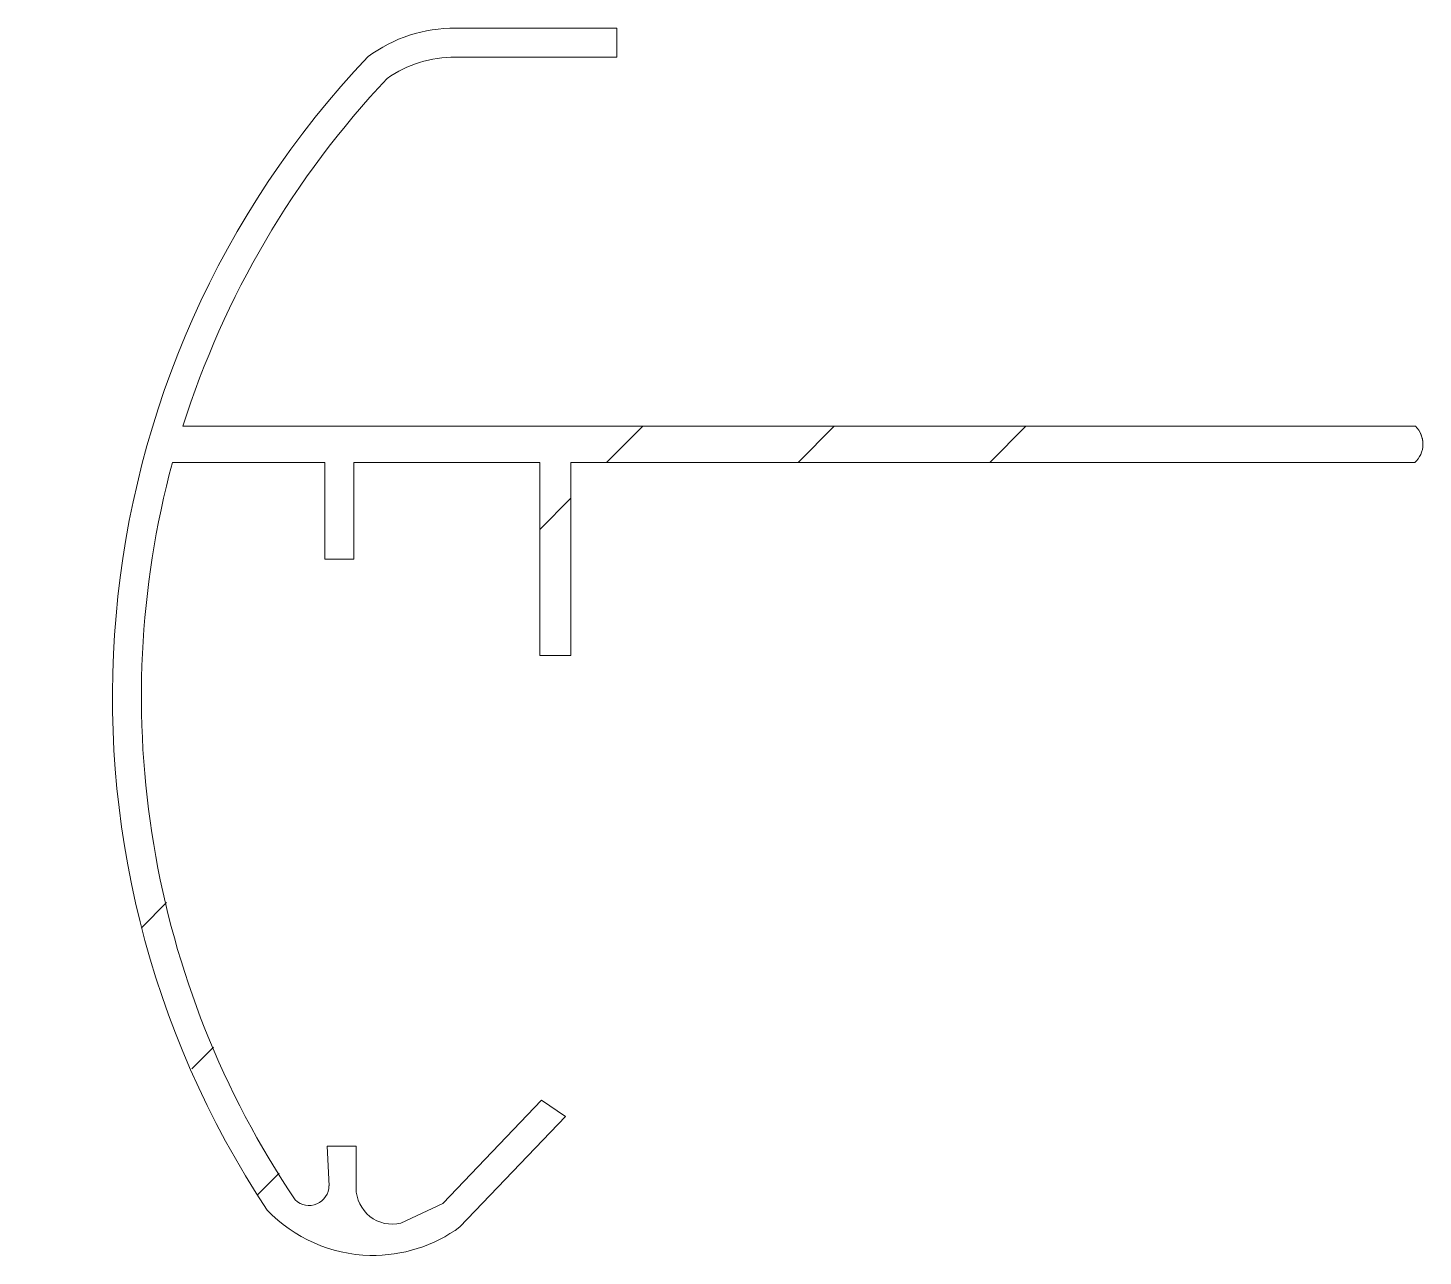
# Model space of a CAD drawing. Header units: metres. Extents: x -22.1 to 35.7, y -32.9 to 18.
import ezdxf

# ---------------------------------------------------------------- set-up
doc = ezdxf.new("R2010")
doc.units = ezdxf.units.M
doc.layers.add('A-DETL-GENF', color=92, linetype='Continuous', lineweight=18)

# ---------------------------------------------------------------- blocks, each defined once
blk = doc.blocks.new('41 roval opaal - Roval 147300-352436-00_0 Basismaterialen')
at = {"layer": 'A-DETL-GENF', "lineweight": 13}
h = blk.add_hatch(dxfattribs=at)
h.set_pattern_fill('FP_11', color=256, style=0, pattern_type=2)
h.set_pattern_definition([(45, (13779.196, 2319.536), (-22.45064, 22.45064), []), (45, (13787.134, 2319.536), (0, 44.90128), []), (45, (13771.26, 2319.536), (0, 44.90128), [])])
h.paths.add_polyline_path([(-7.912, -32.853), (-6.592, -32.737), (-5.329, -32.337), (-4.182, -31.672), (0.192, -27.094), (-0.805, -26.428), (-4.894, -30.706), (-6.633, -31.517), (-7.017, -31.559), (-7.4, -31.501), (-7.754, -31.348), (-8.058, -31.109), (-8.291, -30.8), (-8.437, -30.442), (-8.487, -30.059), (-8.487, -28.328), (-9.687, -28.328), (-9.639, -30.176), (-9.85, -30.541), (-10.215, -30.755), (-10.638, -30.76), (-11.008, -30.556), (-13.068, -27.112), (-14.732, -23.509), (-16.007, -19.728), (-16.875, -15.832), (-17.317, -11.866), (-17.337, -7.875), (-16.93, -3.928), (-16.098, -0.002), (-9.787, -0.002), (-9.787, -4.002), (-8.587, -4.002), (-8.587, -0.002), (-0.879, -0.002), (-0.879, -8.002), (0.413, -8.002), (0.413, -0.002), (35.385, -0.002), (35.656, 0.39), (35.72, 0.862), (35.565, 1.313), (35.413, 1.498), (-15.66, 1.498), (-14.158, 5.461), (-12.246, 9.184), (-9.927, 12.667), (-7.198, 15.909), (-6.324, 16.399), (-5.367, 16.7), (-4.37, 16.798), (2.313, 16.798), (2.313, 17.998), (-4.358, 17.998), (-5.644, 17.868), (-6.874, 17.469), (-7.991, 16.818), (-10.797, 13.506), (-13.189, 9.949), (-15.177, 6.121), (-16.729, 2.096), (-17.817, -2.078), (-18.435, -6.347), (-18.568, -10.659), (-18.221, -14.959), (-17.392, -19.192), (-16.098, -23.307), (-14.36, -27.226), (-12.172, -30.974), (-11.268, -31.752), (-10.23, -32.338), (-9.096, -32.71)])
at = {"layer": 'A-DETL-GENF'}
for p, q in [((2.313, 17.998), (-4.358, 17.998)), ((2.313, 16.798), (2.313, 17.998)), ((-4.37, 16.798), (2.313, 16.798)), ((35.413, 1.498), (-15.66, 1.498)), ((-16.098, -0.002), (-9.787, -0.002)), ((-9.787, -0.002), (-9.787, -4.002)), ((-8.587, -4.002), (-8.587, -0.002)), ((-8.587, -0.002), (-0.879, -0.002)), ((-0.879, -0.002), (-0.879, -8.002)), ((0.413, -8.002), (0.413, -0.002)), ((0.413, -0.002), (35.385, -0.002)), ((-9.787, -4.002), (-8.587, -4.002)), ((-0.879, -8.002), (0.413, -8.002)), ((-0.805, -26.428), (-4.894, -30.706)), ((0.192, -27.094), (-0.805, -26.428)), ((-4.182, -31.672), (0.192, -27.094)), ((-8.487, -28.328), (-9.687, -28.328)), ((-9.687, -28.328), (-9.609, -29.965)), ((-8.487, -30.059), (-8.487, -28.328)), ((-4.894, -30.706), (-6.633, -31.517))]:
    blk.add_line(p, q, dxfattribs=at)
for centre, radius, start, end in [((-4.393, 11.929), 6.069, 89.66703, 126.34914), ((19.918, -9.703), 38.5, 136.46119, 213.53825), ((-4.393, 11.929), 4.869, 89.72421, 125.17212), ((19.918, -9.703), 37.3, 136.63391, 162.52396), ((34.699, 0.762), 1.026, 311.95617, 45.87228), ((34.699, 0.762), 1.026, 5.62252, 32.45569), ((19.918, -9.703), 37.3, 164.92445, 213.99138), ((-10.437, -29.958), 0.827, 226.34301, 359.51807), ((-6.987, -30.059), 1.5, 180, 283.62232), ((-7.78, -26.785), 6.069, 223.64893, 268.75445), ((-7.78, -26.785), 6.069, 268.75445, 306.35916)]:
    blk.add_arc(centre, radius, start, end, dxfattribs=at)

msp = doc.modelspace()

# ---------------------------------------------------------------- block references
msp.add_blockref('41 roval opaal - Roval 147300-352436-00_0 Basismaterialen', (0, 0))

doc.saveas('drawing.dxf')
